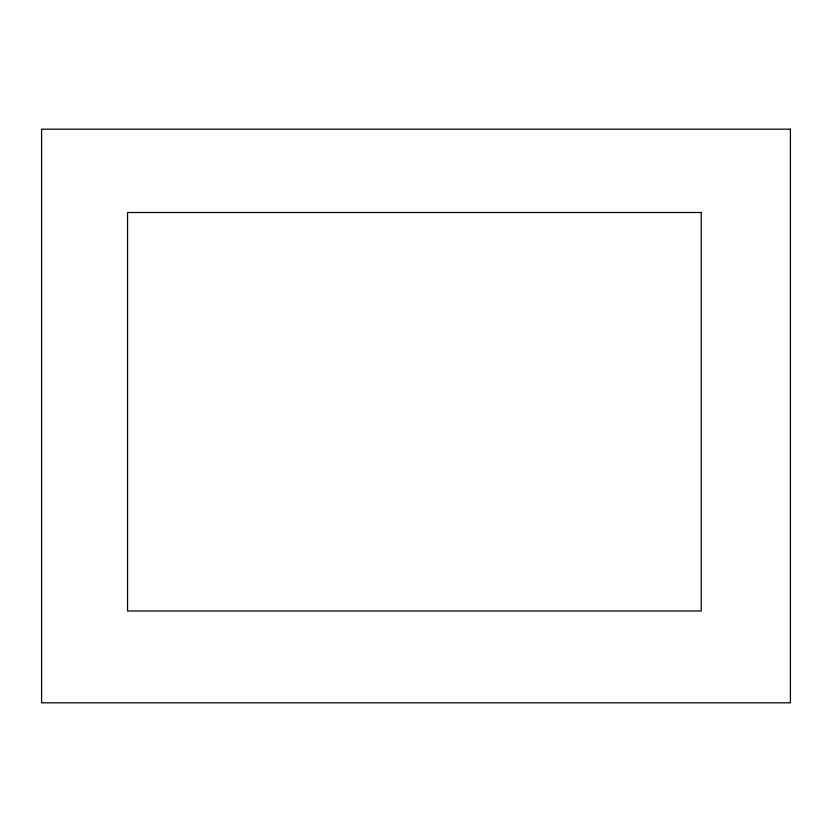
<?xml version="1.0" encoding="UTF-8"?>
<svg xmlns="http://www.w3.org/2000/svg" width="832" height="832" viewBox="0 0 832 832"><rect width="100%" height="100%" fill="white"/><g stroke="black" fill="none" stroke-linecap="round" stroke-linejoin="round"><path stroke-width="1.25" d="M790.4 129.178L41.6 129.178L41.6 702.822L790.4 702.822L790.4 129.178M701.21 212.503L127.566 212.503L127.566 610.99L701.21 610.99L701.21 212.503"/></g></svg>
